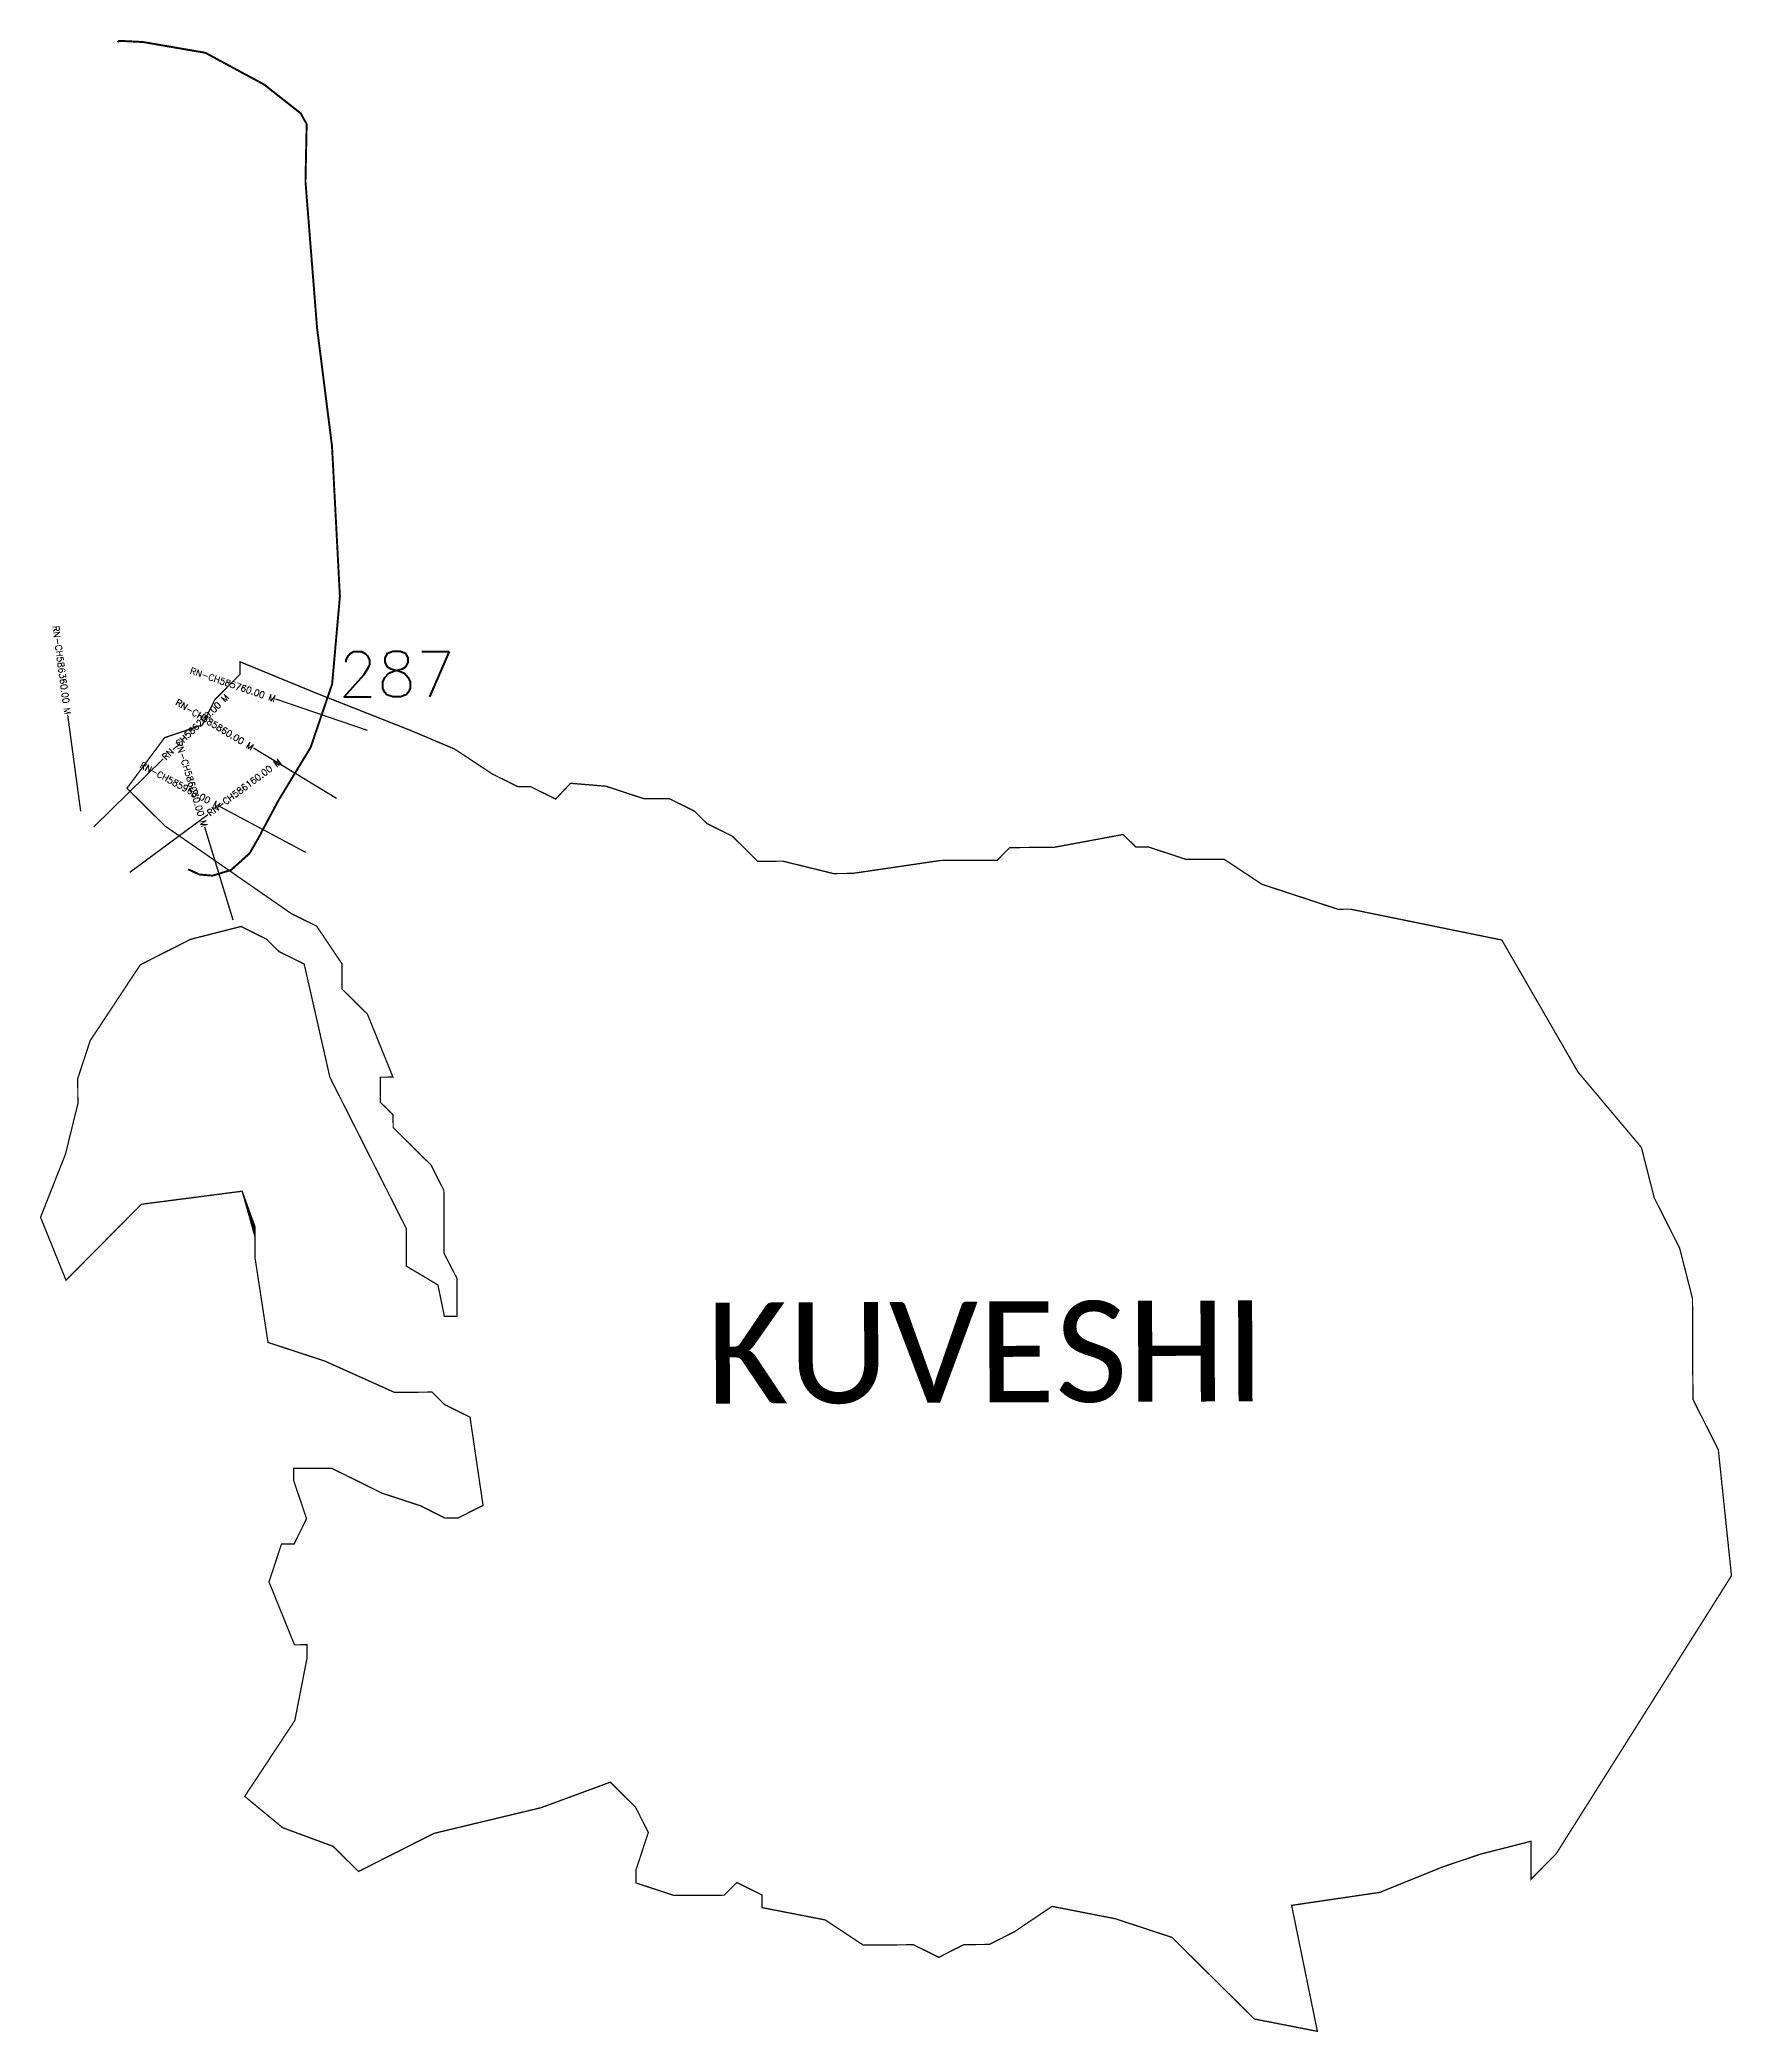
# Model space of a CAD drawing. Header units: metres. Extents: x 320296 to 326349, y 1835349 to 1838570.
# Drawn here: x 323734 to 326349, y 1835492 to 1838570 of the extents above; entities that cross this region are included whole.
import ezdxf
from ezdxf.enums import TextEntityAlignment as Align

# ---------------------------------------------------------------- set-up
doc = ezdxf.new("R2010")
doc.units = ezdxf.units.M
for name, color, linetype in [('CS', 134, 'Continuous'), ('CSMark', 6, 'Continuous'), ('NATURALLY PROTECTED', 3, 'Continuous'), ('VILLAGE NAME', 250, 'Continuous')]:
    doc.layers.add(name, color=color, linetype=linetype)
doc.styles.get("Standard").update_dxf_attribs({"font": 'simplex.shx'})

msp = doc.modelspace()

# ---------------------------------------------------------------- linework, layer by layer
at = {"color": 6, "const_width": 2, "flags": 128}
msp.add_lwpolyline([(324043.3548928415, 1837608.870284031), (324101.871096098, 1837584.783566128), (324160.3872993545, 1837560.696848225), (324274.2792500883, 1837515.709746928), (324306.7332940384, 1837502.890462042), (324375.0422124794, 1837473.966594185), (324433.6352331351, 1837435.243881135), (324472.6889907793, 1837415.953212), (324492.1453063833, 1837416.035911062), (324531.1993123729, 1837396.686814554), (324554.1723835072, 1837421.111954488), (324609.0000547551, 1837416.532602126), (324667.5103763487, 1837397.26620468), (324706.4814349308, 1837397.43185115), (324745.535192575, 1837378.141182016), (324765.074207241, 1837358.767565474), (324804.1282132308, 1837339.418468966), (324843.2649182826, 1837300.613056854), (324882.1775494904, 1837300.778454978), (324960.2023657166, 1837281.653432314), (324989.3868391225, 1837281.777480907), (325125.6736314103, 1837301.813434982), (325213.3439063764, 1837302.186077453), (325232.7172745726, 1837321.783519493), (325300.8728065605, 1837322.073214556), (325407.9166980684, 1837341.984871693), (325427.5141401086, 1837322.611503497), (325446.9704557125, 1837322.694202559), (325505.4807773061, 1837303.427805113), (325563.9081514921, 1837303.676150645), (325622.5009238023, 1837265.011864969), (325739.5213186441, 1837226.537497451), (325759.0360616221, 1837226.620444858), (325992.9525543668, 1837178.914610602), (326110.6766362733, 1836974.886278328), (326208.5717601052, 1836858.445521958), (326228.4177960229, 1836780.586352202), (326267.6614718249, 1836702.868060536), (326287.5072593971, 1836625.067318154), (326288.1695969307, 1836469.2415112), (326327.4135210782, 1836391.46479216), (326347.7562480599, 1836196.750874032), (326076.8970588653, 1835767.085483155), (326038.0913984075, 1835728.007205477), (326037.8430528756, 1835786.434579663), (325959.9838831192, 1835766.588543745), (325901.6392079954, 1835746.883882609), (325804.4064216972, 1835707.498832025), (325668.1780567836, 1835687.463126295), (325707.9770993691, 1835492.831907229), (325610.4957191934, 1835511.932658206), (325483.3455587375, 1835637.977399612), (325395.5802005198, 1835666.847782094), (325298.0990686897, 1835685.890105696), (325239.8373409736, 1835646.670701582), (325200.9489814537, 1835627.048739508), (325161.9779228717, 1835626.883093039), (325123.1482390715, 1835607.202951936), (325084.0942330818, 1835626.552048445), (325006.1521159177, 1835626.220755505), (324947.559095262, 1835664.943468555), (324850.1363908061, 1835683.986040503), (324850.0536917439, 1835703.442356107), (324810.9996857542, 1835722.791452615), (324791.5678901838, 1835703.193762229), (324713.6842003939, 1835702.862717635), (324655.1738788002, 1835722.129115081), (324655.0911797381, 1835741.585430685), (324674.2991498101, 1835800.095503933), (324654.6771877364, 1835838.983863453), (324615.5404826845, 1835877.789275565), (324508.5796627572, 1835838.333661763), (324343.1912202983, 1835798.688129804), (324226.5848174584, 1835739.764064554), (324187.4481124065, 1835778.569476666), (324109.4111603363, 1835807.422781305), (324050.8060038366, 1835855.87377633), (324128.1928783898, 1835973.088782983), (324147.2353261648, 1836070.540701126), (324147.1523787571, 1836090.055444104), (324127.6960631532, 1836089.972745042), (324088.3112609149, 1836187.147103966), (324107.5774100155, 1836245.715852934), (324127.0337256194, 1836245.798551996), (324146.3246430991, 1836284.793882266), (324126.6199819632, 1836343.13855739), (324126.5370345556, 1836362.653300368), (324184.9644087415, 1836362.9016459), (324263.0721723754, 1836324.261880257), (324321.5822456235, 1836305.053910185), (324360.6070379261, 1836285.704689504), (324380.0925672171, 1836285.787512739), (324418.9806783914, 1836305.467902187), (324398.8865452873, 1836441.696018755), (324359.8325392976, 1836461.045115263), (324340.2935246315, 1836480.418731805), (324281.8661504456, 1836480.170386273), (324174.5326880475, 1836528.385047437), (324086.7382403155, 1836557.22609206), (324066.7022862401, 1836693.512884348), (324066.70228624, 1836732.483942929), (324046.8319786343, 1836790.828618053), (323891.0891190881, 1836770.651537542), (323774.6726344059, 1836653.29984976), (323735.3460111963, 1836750.532884404), (323773.8446504024, 1836848.096715296), (323793.0283487864, 1836926.063352494), (323792.8627023166, 1836965.034411076), (323812.0706723886, 1837023.544484324), (323889.5160984888, 1837140.730525635), (323967.2341418088, 1837180.032628812), (324045.0933115652, 1837199.878664729), (324084.0888901807, 1837180.529319875), (324103.686332221, 1837161.155951679), (324142.6819108365, 1837141.806606825), (324182.3980060144, 1836966.690130737), (324300.2461365141, 1836733.477325057), (324300.494482046, 1836675.049950871), (324349.3179953687, 1836646.014046092), (324359.2531491716, 1836597.356179239), (324378.7678921497, 1836597.439126647), (324378.7678921497, 1836655.867556426), (324358.8391571698, 1836694.754612007), (324358.4251651681, 1836792.153044775), (324338.8032030943, 1836831.041404295), (324280.1274833764, 1836889.220432949), (324280.0447843143, 1836908.676748553), (324260.5057696482, 1836928.050365095), (324260.3401231786, 1836967.021423677), (324279.7964387823, 1836967.104122739), (324240.4113881986, 1837064.336909037), (324201.2746831467, 1837103.14232115), (324201.1092850224, 1837142.054952357), (324161.9480599371, 1837200.375355793), (324122.894302293, 1837219.666024927), (323927.5177982854, 1837355.207532274), (323868.8420785675, 1837413.386560928), (323926.9384081594, 1837491.51859625), (323985.2830832832, 1837511.223257385), (324004.6321797915, 1837550.277263375), (324043.4375919037, 1837589.413968427), (324043.3548928415, 1837608.870284031)], dxfattribs=at)
at = {"layer": 'CS'}
for p, q in [((324240.7073892161, 1837502.71421882), (324098.667657994, 1837550.929514674)), ((323797.6765181522, 1837378.06493911), (323777.4829032807, 1837526.699450306)), ((323817.7336528273, 1837353.937513194), (323924.7975423723, 1837458.996180401)), ((324192.4149232669, 1837397.550650364), (324064.1600748487, 1837475.33685645)), ((323873.3387901629, 1837283.540668156), (323993.746807839, 1837372.994059815)), ((324145.0260456797, 1837314.214717589), (324012.7166135785, 1837384.884471919)), ((324033.0391354655, 1837209.712879034), (323989.1503031158, 1837353.148475714))]:
    msp.add_line(p, q, dxfattribs=at)
at = {"layer": 'NATURALLY PROTECTED', "const_width": 3, "flags": 128}
msp.add_lwpolyline([(323854.0154041675, 1838566.084485978), (323856.7617498624, 1838568.199493664), (323893.7887450717, 1838566.348956598), (323990.0575877164, 1838549.694711599), (324080.7739181076, 1838500.657833727), (324137.2395094162, 1838456.246709927), (324146.4962582185, 1838439.592464928), (324144.6451005865, 1838350.77080592), (324154.8269478836, 1838222.163777184), (324162.5013707901, 1838125.228054376), (324185.6174535511, 1837942.324196553), (324197.8358624363, 1837709.860483743), (324185.8422438397, 1837574.41282467), (324152.6366835345, 1837476.590986822), (324103.1146144696, 1837394.938393165), (324071.0243598266, 1837334.858329406), (324058.2084314569, 1837312.731933293), (324029.6629467473, 1837287.112236454), (324001.11842268, 1837278.378101746), (323980.7287907448, 1837280.125046406), (323963.4790394868, 1837288.170941553)], dxfattribs=at)

# ---------------------------------------------------------------- texts
at = {"insert": (324195.3918263605, 1837624.650488212), "char_height": 70, "attachment_point": 1}
msp.add_mtext_dynamic_manual_height_columns('287', width=95.17246124148369, gutter_width=1, heights=[0], dxfattribs=at)
at = {"layer": 'CSMark'}
for s, rotation, p in [('RN-CH586360.00 M', 277.7368839323794, (323777.3482791816, 1837527.690347047)), ('RN-CH585760.00 M', 341.2502516845379, (324097.7207264525, 1837551.25094998)), ('RN-CH585860.00 M', 328.7633058491688, (324063.305042526, 1837475.855431157)), ('RN-CH586060.00 M', 287.0132120976369, (323988.8577109001, 1837354.104713025)), ('RN-CH585960.00 M', 331.8922175554252, (324011.8345506978, 1837385.355603615))]:
    msp.add_text(s, height=10, rotation=rotation, dxfattribs=at).set_placement(p, align=Align.MIDDLE_RIGHT)
for s, rotation, p in [('RN-CH586260.00 M', 44.45839161769057, (323925.5113016359, 1837459.696571516)), ('RN-CH586160.00 M', 36.60935477945765, (323994.5495279568, 1837373.590415759))]:
    msp.add_text(s, height=10, rotation=rotation, dxfattribs=at).set_placement(p, align=Align.MIDDLE_LEFT)
at = {"layer": 'VILLAGE NAME', "insert": (324763.5329553683, 1836618.644977428), "char_height": 155.9893812134608, "attachment_point": 1, "rotation": 0.2435342226010066}
msp.add_mtext_dynamic_manual_height_columns('{\\fCalibri|b0|i0|c0|p34;KUVESHI}', width=1432.739138964375, gutter_width=779.9469060673039, heights=[0], dxfattribs=at)

doc.saveas('drawing.dxf')
